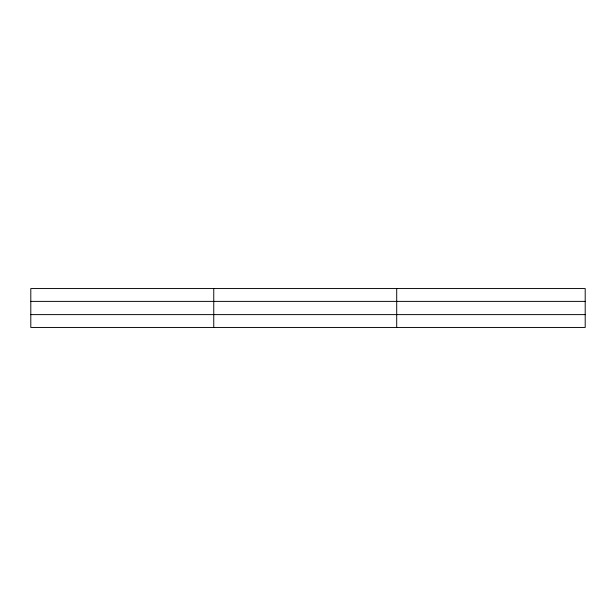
<?xml version="1.0" encoding="UTF-8"?>
<svg xmlns="http://www.w3.org/2000/svg" width="616" height="616" viewBox="0 0 616 616"><rect width="100%" height="100%" fill="white"/><g stroke="black" fill="none" stroke-linecap="round" stroke-linejoin="round"><path stroke-width="0.92" d="M213.752 288.55L213.752 327.45M396.704 288.55L396.704 327.45M585.2 301.386L585.2 288.55L30.8 288.55L30.8 327.45L585.2 327.45L585.2 301.386L30.8 301.386M30.8 314.614L585.2 314.614"/></g></svg>
